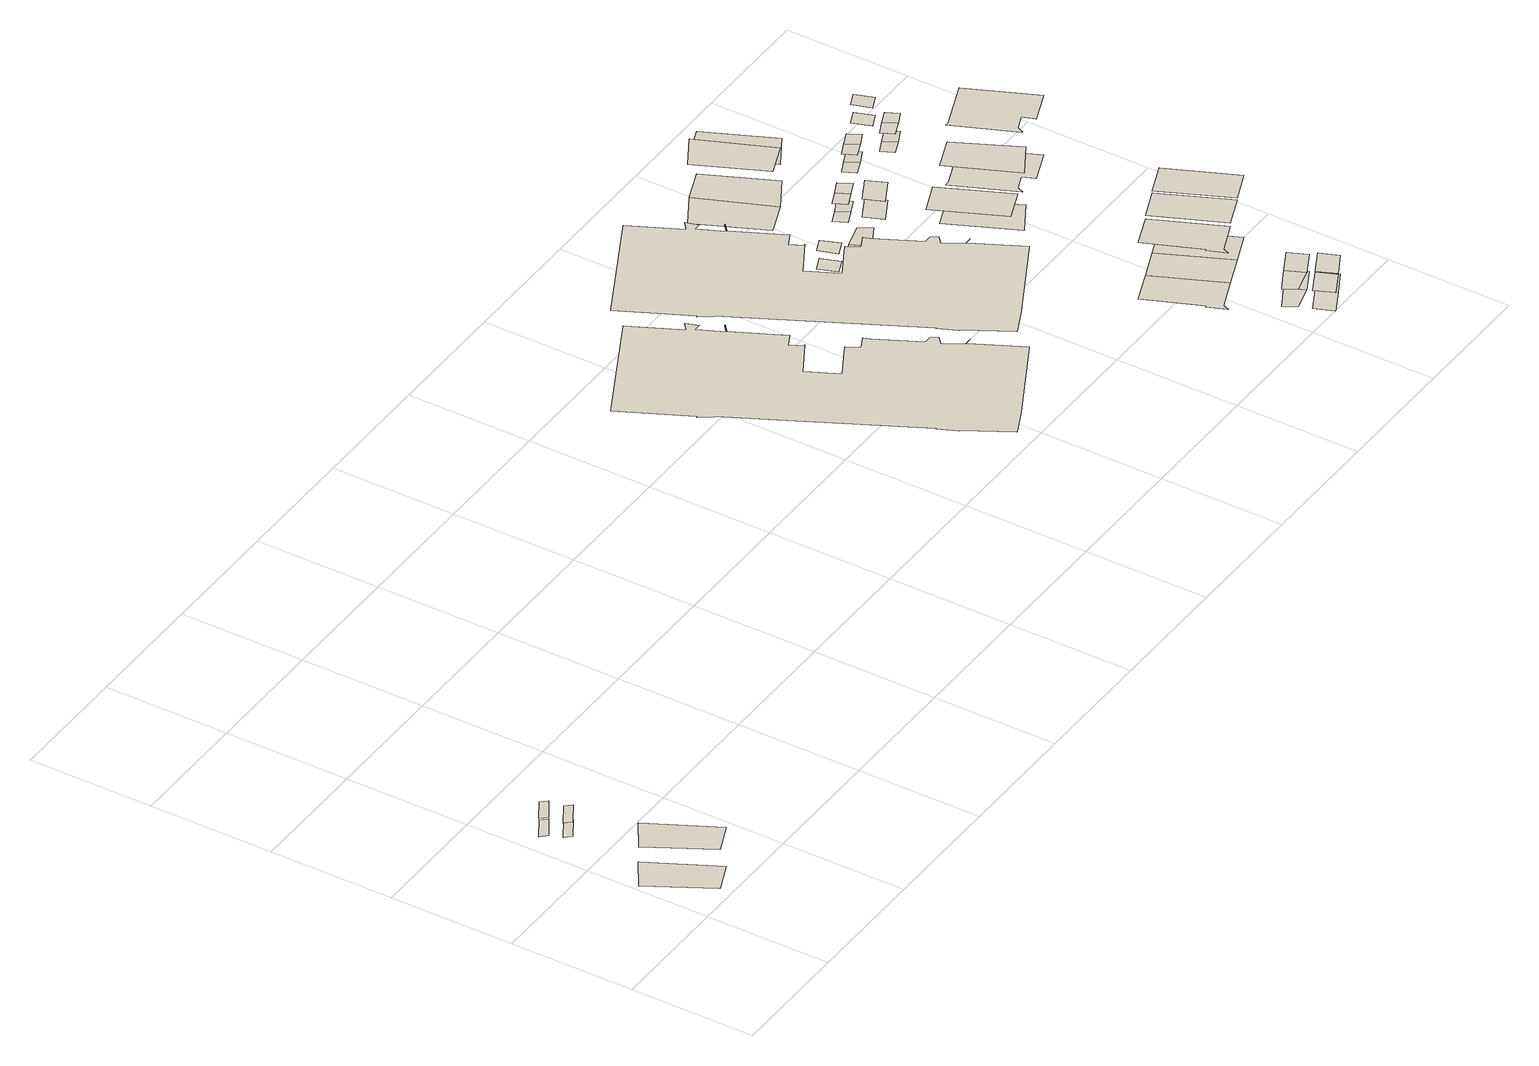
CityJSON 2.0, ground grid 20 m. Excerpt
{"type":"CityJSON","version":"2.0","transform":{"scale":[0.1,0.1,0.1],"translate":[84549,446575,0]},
"CityObjects":{
"building1":{"type":"Building","attributes":{"yearOfConstruction":"1994-01-01Z","measuredHeight":6.92,"storeysAboveGround":2},"geometry":[{"type":"MultiSurface","lod":"1.2","boundaries":[[[0,1,2,3]],[[4,5,6,7]]]}]},
"building2":{"type":"Building","attributes":{"yearOfConstruction":"1994-01-01Z","measuredHeight":3.24,"storeysAboveGround":1},"geometry":[{"type":"MultiSurface","lod":"1.2","boundaries":[[[8,9,10,11]],[[12,13,14,15]]]}]},
"building3":{"type":"Building","attributes":{"yearOfConstruction":"1994-01-01Z","measuredHeight":2.58,"storeysAboveGround":0},"geometry":[{"type":"MultiSurface","lod":"1.2","boundaries":[[[16,17,18,19]],[[20,21,22,23]]]}]},
"building4":{"type":"Building","attributes":{"yearOfConstruction":"2000-01-01Z","measuredHeight":17.75,"storeysAboveGround":5},"geometry":[{"type":"MultiSurface","lod":"1.2","boundaries":[[[24,25,26,27,28,29,30,31,32,33,34,35,36,37,38,39,40,41,42,43,44,45,46,47,48,49,50,51,52,53,54,55,56,57,58,59,60,61,62,63,64]],[[65,66,67,68,69,70,71,72,73,74,75,76,77,78,79,80,81,82,83,84,85,86,87,88,89,90,91,92,93,94,95,96,97,98,99,100,101,102,103,104,105]]]}]},
"building5":{"type":"Building","attributes":{"yearOfConstruction":"2000-01-01Z","measuredHeight":3.19,"storeysAboveGround":1},"geometry":[{"type":"MultiSurface","lod":"1.2","boundaries":[[[106,107,108,109]],[[110,111,112,113]]]}]},
"building6":{"type":"Building","attributes":{"yearOfConstruction":"2000-01-01Z","measuredHeight":3.17,"storeysAboveGround":1},"geometry":[{"type":"MultiSurface","lod":"1.2","boundaries":[[[114,115,116,117]],[[118,119,120,121]]]}]},
"building7":{"type":"Building","attributes":{"yearOfConstruction":"2000-01-01Z","measuredHeight":3.19,"storeysAboveGround":1},"geometry":[{"type":"MultiSurface","lod":"1.2","boundaries":[[[122,123,108,107]],[[124,125,112,111]]]}]},
"building8":{"type":"Building","attributes":{"yearOfConstruction":"2000-01-01Z","measuredHeight":10.55,"storeysAboveGround":3},"geometry":[{"type":"MultiSurface","lod":"1.2","boundaries":[[[126,127,128,129]],[[130,131,132,133]]]}]},
"building9":{"type":"Building","attributes":{"yearOfConstruction":"2000-01-01Z","measuredHeight":9.98,"storeysAboveGround":3},"geometry":[{"type":"MultiSurface","lod":"1.2","boundaries":[[[134,135,136,137,138,139,140]],[[141,142,143,144,145,146,147]]]}]},
"building10":{"type":"Building","attributes":{"yearOfConstruction":"2000-01-01Z","measuredHeight":10.38,"storeysAboveGround":3},"geometry":[{"type":"MultiSurface","lod":"1.2","boundaries":[[[148,149,150,151]],[[152,153,154,155]]]}]},
"building11":{"type":"Building","attributes":{"yearOfConstruction":"2000-01-01Z","measuredHeight":3.07,"storeysAboveGround":1},"geometry":[{"type":"MultiSurface","lod":"1.2","boundaries":[[[156,157,158,159]],[[160,161,162,163]]]}]},
"building12":{"type":"Building","attributes":{"yearOfConstruction":"2001-01-01Z","measuredHeight":3.22,"storeysAboveGround":1},"geometry":[{"type":"MultiSurface","lod":"1.2","boundaries":[[[164,165,166,167]],[[168,169,170,171]]]}]},
"building13":{"type":"Building","attributes":{"yearOfConstruction":"2000-01-01Z","measuredHeight":3.23,"storeysAboveGround":1},"geometry":[{"type":"MultiSurface","lod":"1.2","boundaries":[[[172,173,174,175]],[[176,177,178,179]]]}]},
"building14":{"type":"Building","attributes":{"yearOfConstruction":"2000-01-01Z","measuredHeight":10.6,"storeysAboveGround":3},"geometry":[{"type":"MultiSurface","lod":"1.2","boundaries":[[[137,180,181,138]],[[182,183,184,185]]]}]},
"building15":{"type":"Building","attributes":{"yearOfConstruction":"2000-01-01Z","measuredHeight":7.54,"storeysAboveGround":2},"geometry":[{"type":"MultiSurface","lod":"1.2","boundaries":[[[149,186,187,150]],[[188,189,190,191]]]}]},
"building16":{"type":"Building","attributes":{"yearOfConstruction":"2000-01-01Z","measuredHeight":3.23,"storeysAboveGround":1},"geometry":[{"type":"MultiSurface","lod":"1.2","boundaries":[[[173,192,193,174]],[[177,194,195,178]]]}]},
"building17":{"type":"Building","attributes":{"yearOfConstruction":"2000-01-01Z","measuredHeight":3.02,"storeysAboveGround":1},"geometry":[{"type":"MultiSurface","lod":"1.2","boundaries":[[[196,197,158,157]],[[198,199,200,201]]]}]},
"building18":{"type":"Building","attributes":{"yearOfConstruction":"2000-01-01Z","measuredHeight":3.2,"storeysAboveGround":1},"geometry":[{"type":"MultiSurface","lod":"1.2","boundaries":[[[202,203,204,205]],[[206,207,208,209]]]}]},
"building19":{"type":"Building","attributes":{"yearOfConstruction":"2001-01-01Z","measuredHeight":3.27,"storeysAboveGround":1},"geometry":[{"type":"MultiSurface","lod":"1.2","boundaries":[[[165,210,211,166]],[[212,213,214,215]]]}]},
"building20":{"type":"Building","attributes":{"yearOfConstruction":"2000-01-01Z","measuredHeight":10.15,"storeysAboveGround":3},"geometry":[{"type":"MultiSurface","lod":"1.2","boundaries":[[[216,217,218,219]],[[220,221,222,223]]]}]},
"building21":{"type":"Building","attributes":{"yearOfConstruction":"2000-01-01Z","measuredHeight":10.96,"storeysAboveGround":3},"geometry":[{"type":"MultiSurface","lod":"1.2","boundaries":[[[180,224,225,181]],[[226,227,228,229]]]}]},
"building22":{"type":"Building","attributes":{"yearOfConstruction":"2000-01-01Z","measuredHeight":3.18,"storeysAboveGround":1},"geometry":[{"type":"MultiSurface","lod":"1.2","boundaries":[[[230,231,232,233]],[[234,235,236,237]]]}]},
"building23":{"type":"Building","attributes":{"yearOfConstruction":"2000-01-01Z","measuredHeight":3.15,"storeysAboveGround":1},"geometry":[{"type":"MultiSurface","lod":"1.2","boundaries":[[[238,239,232,231]],[[240,241,242,243]]]}]},
"building24":{"type":"Building","attributes":{"yearOfConstruction":"2000-01-01Z","measuredHeight":10.58,"storeysAboveGround":3},"geometry":[{"type":"MultiSurface","lod":"1.2","boundaries":[[[244,245,246,247,248,249,250,251,252,253,254,255]],[[256,257,258,259,260,261,262,263,264,265,266,267]]]}]},
"building25":{"type":"Building","attributes":{"yearOfConstruction":"2000-01-01Z","measuredHeight":3.26,"storeysAboveGround":1},"geometry":[{"type":"MultiSurface","lod":"1.2","boundaries":[[[268,269,270,271]],[[272,273,274,275]]]}]},
"building26":{"type":"Building","attributes":{"yearOfConstruction":"2000-01-01Z","measuredHeight":3.19,"storeysAboveGround":1},"geometry":[{"type":"MultiSurface","lod":"1.2","boundaries":[[[276,277,278,270,269]],[[279,280,281,282,283]]]}]},
"building27":{"type":"Building","attributes":{"yearOfConstruction":"2000-01-01Z","measuredHeight":3.16,"storeysAboveGround":1},"geometry":[{"type":"MultiSurface","lod":"1.2","boundaries":[[[284,285,286,287,288]],[[289,290,291,292,293]]]}]}
},
"vertices":[
[66,20,0],[113,40,0],[56,150,0],[9,120,0],[66,20,69],[113,40,69],[56,150,69],[9,120,69],
[73,310,0],[64,320,0],[31,300,0],[41,290,0],[73,310,32],[64,320,32],[31,300,32],[41,290,32],
[90,280,0],[81,290,0],[48,270,0],[57,260,0],[90,280,26],[81,290,26],[48,270,26],[57,260,26],
[1149,760,0],[1137,750,0],[1097,830,0],[921,740,0],[975,630,0],[973,630,0],[986,610,0],[988,610,0],[1028,530,0],[1131,330,0],[1130,330,0],[1143,300,0],[1144,300,0],[1184,230,0],[1227,250,0],[1359,320,0],[1360,320,0],[1320,400,0],[1331,400,0],[1319,400,0],[1300,430,0],[1311,440,0],[1305,450,0],[1293,450,0],[1257,520,0],[1253,530,0],[1233,520,0],[1222,540,0],[1221,540,0],[1167,510,0],[1142,560,0],[1196,590,0],[1194,590,0],[1184,610,0],[1204,620,0],[1164,700,0],[1176,710,0],[1175,710,0],[1163,700,0],[1144,740,0],[1155,740,0],[1149,760,178],[1137,750,178],[1097,830,178],[921,740,178],[975,630,178],[973,630,178],[986,610,178],[988,610,178],[1028,530,178],[1131,330,178],[1130,330,178],[1143,300,178],[1144,300,178],[1184,230,178],[1227,250,178],[1359,320,178],[1360,320,178],[1320,400,178],[1331,400,178],[1319,400,178],[1300,430,178],[1311,440,178],[1305,450,178],[1293,450,178],[1257,520,178],[1253,530,178],[1233,520,178],[1222,540,178],[1221,540,178],[1167,510,178],[1142,560,178],[1196,590,178],[1194,590,178],[1184,610,178],[1204,620,178],[1164,700,178],[1176,710,178],[1175,710,178],[1163,700,178],[1144,740,178],[1155,740,178],
[1365,590,0],[1404,610,0],[1391,640,0],[1353,620,0],[1365,590,32],[1404,610,32],[1391,640,32],[1353,620,32],
[1365,640,0],[1388,650,0],[1377,680,0],[1355,670,0],[1365,640,32],[1388,650,32],[1377,680,32],[1355,670,32],
[1442,630,0],[1430,650,0],[1442,630,32],[1430,650,32],
[1486,430,0],[1536,450,0],[1486,560,0],[1437,540,0],[1486,430,105],[1536,450,105],[1486,560,105],[1437,540,105],
[1571,160,0],[1583,130,0],[1587,140,0],[1637,160,0],[1588,270,0],[1536,250,0],[1573,160,0],[1571,160,100],[1583,130,100],[1587,140,100],[1637,160,100],[1588,270,100],[1536,250,100],[1573,160,100],
[1397,770,0],[1449,790,0],[1399,910,0],[1347,880,0],[1397,770,104],[1449,790,104],[1399,910,104],[1347,880,104],
[1641,50,0],[1680,60,0],[1667,90,0],[1629,70,0],[1641,50,31],[1680,60,31],[1667,90,31],[1629,70,31],
[1661,0,0],[1699,20,0],[1686,50,0],[1648,30,0],[1661,0,32],[1699,20,32],[1686,50,32],[1648,30,32],
[1469,690,0],[1492,700,0],[1481,720,0],[1459,710,0],[1469,690,32],[1492,700,32],[1481,720,32],[1459,710,32],
[1687,180,0],[1637,290,0],[1637,160,106],[1687,180,106],[1637,290,106],[1588,270,106],
[1501,820,0],[1451,930,0],[1449,790,75],[1501,820,75],[1451,930,75],[1399,910,75],
[1514,710,0],[1503,730,0],[1514,710,32],[1503,730,32],
[1718,80,0],[1705,110,0],[1718,80,30],[1705,110,30],[1667,90,30],[1680,60,30],
[1542,670,0],[1529,700,0],[1491,680,0],[1503,650,0],[1542,670,32],[1529,700,32],[1491,680,32],[1503,650,32],
[1737,40,0],[1725,70,0],[1699,20,33],[1737,40,33],[1725,70,33],[1686,50,33],
[1585,470,0],[1637,500,0],[1588,600,0],[1536,580,0],[1585,470,102],[1637,500,102],[1588,600,102],[1536,580,102],
[1736,200,0],[1687,310,0],[1687,180,110],[1736,200,110],[1687,310,110],[1637,290,110],
[1573,740,0],[1596,750,0],[1585,770,0],[1563,760,0],[1573,740,32],[1596,750,32],[1585,770,32],[1563,760,32],
[1618,760,0],[1607,780,0],[1618,760,31],[1607,780,31],[1585,770,31],[1596,750,31],
[1663,530,0],[1688,540,0],[1696,520,0],[1748,540,0],[1699,650,0],[1622,620,0],[1621,620,0],[1617,620,0],[1616,620,0],[1659,520,0],[1660,520,0],[1664,530,0],[1663,530,106],[1688,540,106],[1696,520,106],[1748,540,106],[1699,650,106],[1622,620,106],[1621,620,106],[1617,620,106],[1616,620,106],[1659,520,106],[1660,520,106],[1664,530,106],
[1642,720,0],[1665,730,0],[1654,750,0],[1632,740,0],[1642,720,33],[1665,730,33],[1654,750,33],[1632,740,33],
[1687,740,0],[1677,760,0],[1676,760,0],[1687,740,32],[1677,760,32],[1676,760,32],[1654,750,32],[1665,730,32],
[1677,780,0],[1678,780,0],[1700,790,0],[1689,820,0],[1667,810,0],[1677,780,32],[1678,780,32],[1700,790,32],[1689,820,32],[1667,810,32]
]}
